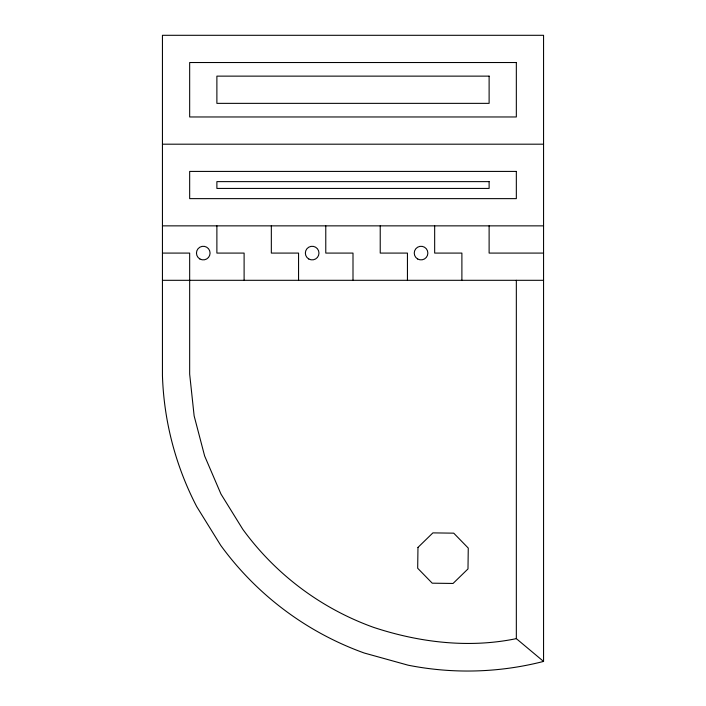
<?xml version="1.0" encoding="UTF-8"?>
<svg xmlns="http://www.w3.org/2000/svg" width="706" height="706" viewBox="0 0 706 706"><rect width="100%" height="100%" fill="white"/><g stroke="black" fill="none" stroke-linecap="round" stroke-linejoin="round"><path stroke-width="1.06" d="M543.558 661.425A305.292 305.292 0 0 1 408.121 665.193L364.278 653.032A305.292 305.292 0 0 1 220.696 545.341L196.745 506.661A305.292 305.292 0 0 1 162.442 375.583L162.442 35.3L543.558 35.3L543.558 661.425L516.333 638.639C468.855 648.479 419.24 642.478 373.518 627.343A277.996 277.996 0 0 1 242.776 529.279L220.969 494.059L204.634 455.979L194.141 415.905L189.667 374.127L189.667 253.083L162.442 253.083M162.442 144.192L543.558 144.192M162.442 225.858L543.558 225.858M543.558 253.083L489.117 253.083L489.117 225.858M162.442 280.308L543.558 280.308M516.333 280.308L516.333 638.639M461.892 280.308L461.892 253.083L434.667 253.083L434.667 225.858M407.441 280.308L407.441 253.083L380.225 253.083L380.225 225.858M353 280.308L353 253.083L325.775 253.083L325.775 225.858M298.559 280.308L298.559 253.083L271.333 253.083L271.333 225.858M244.108 280.308L244.108 253.083L216.883 253.083L216.883 225.858M417.97 547.415L417.687 568.251L432.222 583.182L453.058 583.456L467.99 568.921L468.263 548.085L453.729 533.162L432.893 532.88L417.97 547.415M516.333 62.525L189.667 62.525L189.667 116.967L516.333 116.967L516.333 62.525M489.117 76.133L216.883 76.133L216.883 103.358L489.117 103.358L489.117 76.133M516.333 171.417L189.667 171.417L189.667 198.633L516.333 198.633L516.333 171.417M489.117 181.627L216.883 181.627L216.883 188.431L489.117 188.431L489.117 181.627M417.652 258.978A6.804 6.804 0 0 0 427.862 253.083A6.804 6.804 0 0 0 417.652 247.188A6.804 6.804 0 0 0 417.652 258.978M308.76 258.978A6.804 6.804 0 0 0 318.971 253.083A6.804 6.804 0 0 0 308.76 247.188A6.804 6.804 0 0 0 308.76 258.978M199.869 258.978A6.804 6.804 0 0 0 210.079 253.083A6.804 6.804 0 0 0 199.869 247.188A6.804 6.804 0 0 0 199.869 258.978"/></g></svg>
